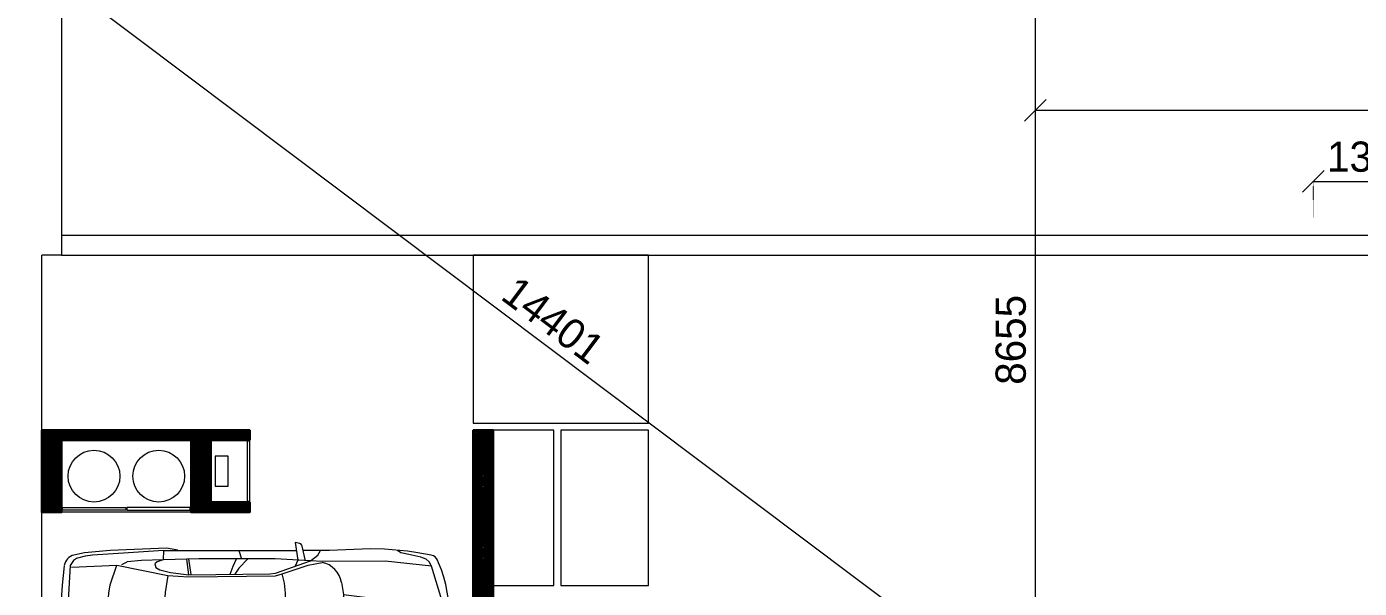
# Model space of a CAD drawing. Header units: metres. Extents: x 5205117 to 5948571, y 646915 to 1143748.
# Drawn here: x 5289672 to 5305112, y 1020317 to 1026829 of the extents above; entities that cross this region are included whole.
import ezdxf

# ---------------------------------------------------------------- set-up
doc = ezdxf.new("R2010")
doc.units = ezdxf.units.M
doc.header["$MEASUREMENT"] = 0
doc.header["$PDMODE"] = 35
doc.header["$PDSIZE"] = 10
for name, pattern in [('DASHED', [0.75, 0.5, -0.25]), ('DOT', [0.25, 0, -0.25]), ('DOT2', [0.125, 0, -0.125])]:
    doc.linetypes.add(name, pattern=pattern)
doc.layers.get('0').update_dxf_attribs({"color": 1, "linetype": 'DASHED', "lineweight": 30})
for name, color, linetype, lineweight in [('A-Dotted', 43, 'DASHED', 5), ('A-Elevation 2', 163, 'Continuous', 9), ('A-Elevation 3', 251, 'Continuous', 5), ('A-Metal', 14, 'Continuous', 0), ('CAR', 251, 'Continuous', 0), ('landscape lines', 7, 'Continuous', 0), ('PLOT', 7, 'Continuous', 5), ('plot 5', 7, 'Continuous', 30), ('road ht', 8, 'Continuous', 5), ('WALL', 7, 'Continuous', 30), ('WALL HATCH', 252, 'Continuous', 0)]:
    doc.layers.add(name, color=color, linetype=linetype, lineweight=lineweight)
doc.styles.get("Standard").update_dxf_attribs({"font": 'GOTHIC.TTF'})
doc.dimstyles.get("Standard").update_dxf_attribs({"dimtxt": 2, "dimasz": 1, "dimexe": 0, "dimexo": 0, "dimgap": 0.1, "dimtad": 1, "dimdsep": 46, "dimtxsty": 'Standard', "dimblk": 'OBLIQUE', "dimcen": 0.1, "dimclrd": 256, "dimclre": 256, "dimclrt": 256, "dimadec": 0, "dimazin": 0, "dimtfac": 1, "dimtofl": 0, "dimtmove": 1, "dimatfit": 2, "dimldrblk": 'OPEN90', "dimfxl": 1, "dimtolj": 1, "dimtzin": 0, "dimlwd": -1, "dimlwe": -1, "dimarcsym": 0})

# ---------------------------------------------------------------- blocks, each defined once
blk = doc.blocks.new('A$C4CA47BB0')
at = {"layer": 'CAR'}
for p, q in [((-4.23915245812168, -0.4433533960382192), (-4.512537461981992, -0.4867865871019603)), ((-4.119777241818156, -0.4335420214993064), (-4.23915245812168, -0.4433533960382192)), ((-4.161233670527508, -0.460955191476387), (-4.236782530078926, -0.4760002710045228)), ((-4.119777241818156, -0.4335420214993064), (-4.161233670527508, -0.460955191476387)), ((-3.971470406830122, -0.4191985354336794), (-4.119777241818156, -0.4335420214993064)), ((-3.806537173546531, -0.4138500242424925), (-3.971470406830122, -0.4191985354336794)), ((-3.33223402553449, -0.434919695935605), (-3.806537173546531, -0.4138500242424925)), ((-3.33223402553449, -0.434919695935605), (-3.025185747348587, -0.434919695935605)), ((-3.199901198038788, -0.4903729141969961), (-3.231295683119242, -0.4343948675777938)), ((-3.00991424447966, -0.369602255830614), (-3.052684110818518, -0.5525249832808186)), ((-2.991567119879619, -0.3516633310682664), (-2.937115266826368, -0.3402373804092349)), ((-2.937115266826368, -0.3402373804092349), (-2.968129342465545, -0.5479710039053316)), ((-1.411737642163643, -0.434919695935605), (-2.951252830658632, -0.434919695935605)), ((-2.282170936856346, -0.4340686721770908), (-2.312277496794195, -0.5325705718460085)), ((-1.446908886851815, -0.4075885303900577), (-1.574946504506442, -0.4308814333089686)), ((-0.7938825493911279, -0.434919695935605), (-1.446908886851815, -0.4075885303900577)), ((-1.411737642163643, -0.434919695935605), (-1.405389132494747, -0.5429960684505204)), ((-0.8235004996040514, -0.4708066570692608), (-1.411737642163643, -0.434919695935605)), ((-0.4965825478921033, -0.4608185174256505), (-0.7938825493911279, -0.434919695935605)), ((-0.3692986876267241, -0.4879619839412044), (-0.4965825478921033, -0.4608185174256505)), ((-4.516194859586903, -0.6147335443038173), (-4.622074880100627, -0.9716824296428968)), ((-3.979561966223628, -0.5570188260753639), (-4.516194859586903, -0.6147335443038173)), ((-4.486498321801264, -0.5659226849147672), (-4.516194859586903, -0.6147335443038173)), ((-4.455077868648004, -0.5361714775062865), (-4.486498321801264, -0.5659226849147672)), ((-4.391557236740482, -0.5134398493537446), (-4.455077868648004, -0.5361714775062865)), ((-4.236782530078926, -0.4760002710045228), (-4.391557236740482, -0.5134398493537446)), ((-3.248851464961263, -0.5621650596731342), (-3.979561966223628, -0.5570188260753639)), ((-2.703552525612395, -0.5325705718460085), (-3.248851464961263, -0.5621650596731342)), ((-3.248209552501066, -0.5716921521816403), (-3.086220733852315, -0.6028975714925764)), ((-3.11527171454145, -0.5557924042586819), (-3.199901198038788, -0.4903729141969961)), ((-2.708015844533293, -0.6954003914852365), (-3.11527171454145, -0.5557924042586819)), ((-3.086220733852315, -0.6028975714925764), (-2.785196136674131, -0.7053229275807098)), ((-2.968129342465545, -0.5479710039053316), (-2.935410030253479, -0.6175818315241486)), ((-1.821557061784915, -0.5325705718460085), (-2.703552525612395, -0.5325705718460085)), ((-2.384852329003479, -0.5325705718460085), (-2.282170936856346, -0.6395535519532132)), ((-2.216802927358003, -0.6154551832914876), (-2.257087148293067, -0.5325705718460085)), ((-2.182683617285875, -0.7097785016430862), (-2.216802927358003, -0.6154551832914876)), ((-1.405389132494747, -0.5429960684505204), (-1.821557061784915, -0.5325705718460085)), ((-1.702293918202485, -0.5355591777570226), (-1.728194562010685, -0.7116700705082621)), ((-1.705928992374538, -0.7149429584478639), (-1.679632449393466, -0.536125919490587)), ((-1.459355792665519, -0.7227443132760527), (-0.8694578325939799, -0.6032656802690326)), ((-1.405389132494747, -0.5429960684505204), (-1.335718168294988, -0.5660994500194647)), ((-1.155897486223693, -0.5485049438611895), (-1.405389132494747, -0.5429960684505204)), ((-1.335718168294988, -0.5660994500194647), (-1.310824812237115, -0.5892757244164386)), ((-1.310824812237115, -0.5892757244164386), (-1.319838010314925, -0.6300465049716877)), ((-0.9885196097475271, -0.5660994500194647), (-1.155897486223693, -0.5485049438611895)), ((-0.9285484029387587, -0.595741318184082), (-0.9885196097475271, -0.5660994500194647)), ((-0.8694578325939799, -0.6032656802690326), (-0.3464246906714834, -0.6294688293146464)), ((-0.8694578325939799, -0.6032656802690326), (-0.7997643171765956, -0.8122895068026992)), ((-0.5024791220293992, -0.4986662956089276), (-0.8235004996040514, -0.4708066570692608)), ((-0.413251923460848, -0.5239601066368778), (-0.5024791220293992, -0.4986662956089276)), ((-0.3286374741073814, -0.608530364710532), (-0.3658465288899606, -0.554970537632471)), ((-0.2905997189918708, -1.252655121228599), (-0.3286374741073814, -0.608530364710532)), ((-0.2361556108044169, -0.8369928859301581), (-0.2604740246842994, -0.6118761454781634)), ((-2.785196136674131, -0.7053229275807098), (-2.810944161128646, -0.8129619431347237)), ((-2.785196136674131, -0.7053229275807098), (-2.706967098980385, -0.7271689078843337)), ((-2.64346560143531, -0.7047871653030597), (-2.708015844533293, -0.6954003914852365)), ((-2.706967098980385, -0.7271689078843337), (-1.699226041338988, -0.7380846087526152)), ((-1.704436056157647, -0.7149593593348982), (-2.64346560143531, -0.7047871653030597)), ((-2.282170936856346, -0.6395535519532132), (-2.236429776652585, -0.7091971813460987)), ((-1.491078751050736, -0.6884136140015471), (-1.704436056157647, -0.7149593593348982)), ((-1.699226041338988, -0.7380846087526152), (-1.459355792665519, -0.7227443132760527)), ((-1.366186914467107, -0.6583726576063782), (-1.491078751050736, -0.6884136140015471)), ((-1.428274746747775, -0.9226109783958236), (-1.459355792665519, -0.7227443132760527)), ((-1.319838010314925, -0.6300465049716877), (-1.366186914467107, -0.6583726576063782)), ((-3.494170452457183, -0.9429863459099579), (-3.471569120234562, -0.8053154855642788)), ((-2.810944161128646, -0.8129619431347237), (-2.824308605406259, -0.9283239537271584)), ((-1.416734901044037, -1.086279065548297), (-1.428274746747775, -0.9226109783958236)), ((-0.7997643171765956, -0.8122895068026992), (-0.7771700464454623, -0.9293189408163016)), ((-0.2226601872243918, -1.072504143536207), (-0.2361556108044169, -0.8369928859301581)), ((-4.635226568447251, -1.087376102595954), (-3.494170452457183, -0.9429863459099579)), ((-3.50375449249259, -1.25), (-3.494170452457183, -0.9429863459099579)), ((-2.824308605406259, -0.9283239537271584), (-2.834001073520994, -1.253956258195103)), ((-0.7771700464454623, -0.9293189408163016), (-0.7646226851975368, -1.088748310068695)), ((-0.218342198373648, -1.250001822321792), (-0.2226601872243918, -1.072504143536207)), ((-1.4146597333729, -1.246767203114359), (-1.416734901044037, -1.086279065548297)), ((-0.7646226851975368, -1.088748310068695), (-0.7622267890892542, -1.253236441527406)), ((-4.729999999999563, -1.25), (-4.729925284855199, -1.25)), ((-3.494170452457183, -1.557017298735445), (-3.50375449249259, -1.25)), ((-2.834001073520994, -1.253956258195103), (-2.830616112860298, -1.380616656997518)), ((-2.830616112860298, -1.380616656997518), (-2.824308605406259, -1.571677868598272)), ((-1.416734901044037, -1.413722756773495), (-1.4146597333729, -1.246767203114359)), ((-0.7622267890892542, -1.253236441527406), (-0.7646226851975373, -1.41125533457307)), ((-0.3286374741073814, -1.891473279931233), (-0.2905997189918708, -1.252655121228599)), ((-0.2226601872243918, -1.427499501105558), (-0.218342198373648, -1.250001822321792)), ((-3.494170452457183, -1.557017298735445), (-4.635226568447251, -1.412625719724019)), ((-4.622074880100627, -1.528319392678895), (-4.516194859586903, -1.885270100339767)), ((-1.428274746747775, -1.577392666245942), (-1.416734901044037, -1.413722756773495)), ((-0.7646226851975373, -1.41125533457307), (-0.7771700464454627, -1.570684703827283)), ((-0.2361556108044172, -1.663008936391634), (-0.2226601872243918, -1.427499501105558)), ((-3.471106250783123, -1.694609799287718), (-3.494170452457183, -1.557017298735445)), ((-2.824308605406259, -1.571677868598272), (-2.810944161128646, -1.687039879187068)), ((-2.810944161128646, -1.687039879187068), (-2.785196136674131, -1.794678894739263)), ((-1.45935579266552, -1.777257509049377), (-1.428274746747775, -1.577392666245942)), ((-0.7929757170659288, -1.669490931048131), (-0.8694578325939804, -1.89673614205276)), ((-0.7771700464454627, -1.570684703827283), (-0.7929757170659288, -1.669490931048131)), ((-0.2604740246842994, -1.888127499163602), (-0.2361556108044172, -1.663008936391634)), ((-2.708015844533293, -1.804601430838375), (-3.11527171454145, -1.944211240386721)), ((-2.785196136674131, -1.794678894739263), (-3.086220733852315, -1.897106073151008)), ((-2.706967098980385, -1.772832914441096), (-2.785196136674131, -1.794678894739263)), ((-2.64346560143531, -1.795214657020551), (-2.708015844533293, -1.804601430838375)), ((-1.699226041338989, -1.761917213572815), (-2.706967098980385, -1.772832914441096)), ((-1.704436056157647, -1.785042462990532), (-2.64346560143531, -1.795214657020551)), ((-2.282170936856346, -1.860448270370398), (-2.236429776652585, -1.790806463299305)), ((-2.182683617285875, -1.790223320680525), (-2.216802927358003, -1.884548461350278)), ((-1.701894374393305, -1.967150613092599), (-1.728194562010686, -1.788333574137141)), ((-1.491078751050736, -1.811588208322064), (-1.704436056157647, -1.785042462990532)), ((-1.704436056157647, -1.785042462990532), (-1.679632449393466, -1.963875902834843)), ((-1.45935579266552, -1.777257509049377), (-1.699226041338989, -1.761917213572815)), ((-1.366186914467107, -1.841630987037206), (-1.491078751050736, -1.811588208322064)), ((-0.8694578325939804, -1.89673614205276), (-1.45935579266552, -1.777257509049377)), ((-1.319838010314925, -1.869955317353742), (-1.366186914467107, -1.841630987037206)), ((-4.598383344531612, -1.923061386583868), (-4.586388374244052, -1.951834007786601)), ((-4.516194859586903, -1.885270100339767), (-4.486498321801264, -1.934079137408844)), ((-4.516194859586903, -1.885270100339767), (-3.979561966223628, -1.942984818566401)), ((-4.486498321801264, -1.934079137408844), (-4.455077868648004, -1.963832167139117)), ((-4.455077868648004, -1.963832167139117), (-4.391557236740482, -1.986563795288021)), ((-4.391557236740482, -1.986563795288021), (-4.250923738552956, -2.020351443001346)), ((-3.979561966223628, -1.942984818566401), (-3.248851464961263, -1.937836762648658)), ((-3.248851464961263, -1.937836762648658), (-3.11527171454145, -1.944211240386721)), ((-3.086220733852315, -1.897106073151008), (-3.248209552501066, -1.928309670138333)), ((-3.11527171454145, -1.944211240386721), (-3.199901198038788, -2.009628908122977)), ((-3.11527171454145, -1.944211240386721), (-2.703552525612395, -1.967433072799395)), ((-3.009936567905243, -2.130392277207648), (-3.052695044741995, -1.947471372079235)), ((-2.968144376609416, -1.952027173778333), (-2.935420964178775, -1.882414523834086)), ((-2.937138045836036, -2.159758974950819), (-2.968144376609416, -1.952027173778333)), ((-2.703552525612395, -1.967433072799395), (-1.821557061784915, -1.967433072799395)), ((-2.386665993659335, -1.969319174701013), (-2.282170936856346, -1.860448270370398)), ((-2.282170936856346, -2.06593315014652), (-2.312277496794195, -1.967433072799395)), ((-2.216802927358003, -1.884548461350278), (-2.258005142333786, -1.969319174701013)), ((-1.821557061784915, -1.967433072799395), (-1.405389132494747, -1.95700575387491)), ((-1.411737642163644, -2.065083948709798), (-1.405389132494747, -1.95700575387491)), ((-1.405389132494747, -1.95700575387491), (-1.335718168294989, -1.933902372304146)), ((-1.405389132494747, -1.95700575387491), (-1.155897486223694, -1.951498700780576)), ((-1.335718168294989, -1.933902372304146), (-1.310824812237115, -1.910726097907173)), ((-1.310824812237115, -1.910726097907173), (-1.319838010314925, -1.869955317353742)), ((-1.155897486223694, -1.951498700780576), (-0.9885196097475275, -1.933902372304146)), ((-0.9285472639912771, -1.904262326457683), (-0.9885196097475275, -1.933902372304146)), ((-0.3464246906714834, -1.870532993008965), (-0.8694578325939804, -1.89673614205276)), ((-0.587145963101648, -2.009966037447157), (-0.5024791220293992, -2.001335526711102)), ((-0.5024791220293992, -2.001335526711102), (-0.4133302832469781, -1.975770189903471)), ((-0.3692278449143487, -1.948480937737259), (-0.3286374741073814, -1.891473279931233)), ((-4.512537461981992, -2.013215235219832), (-4.358796466727654, -2.039112234389904)), ((-4.358796466727654, -2.039112234389904), (-4.239152458121681, -2.056650248607184)), ((-4.250923738552956, -2.020351443001346), (-4.161233670527508, -2.039046630845405)), ((-4.239152458121681, -2.056650248607184), (-3.971470406830122, -2.080803286886294)), ((-4.161233670527508, -2.039046630845405), (-4.119777241818157, -2.066457978500694)), ((-3.971470406830122, -2.080803286886294), (-3.806537173546531, -2.086153620399273)), ((-3.806537173546531, -2.086153620399273), (-3.33223402553449, -2.065082126389825)), ((-3.33223402553449, -2.065082126389825), (-3.025200781492458, -2.065082126389825)), ((-3.199901198038788, -2.009628908122977), (-3.231295683119242, -2.065605132422206)), ((-2.991581698444861, -2.148333024293606), (-2.937138045836036, -2.159758974950819)), ((-1.411737642163644, -2.065083948709798), (-2.951267864802503, -2.065082126389825)), ((-1.574946504506443, -2.069120389012824), (-1.446908886851816, -2.092415114255346)), ((-1.446908886851816, -2.092415114255346), (-0.7938825493911283, -2.065083948709798)), ((-1.411737642163644, -2.065083948709798), (-1.006859445064038, -2.03926895396944)), ((-1.006859445064038, -2.03926895396944), (-0.587145963101648, -2.009966037447157)), ((-0.7938825493911283, -2.065083948709798), (-0.4965825478921033, -2.039183304896142)), ((-0.4965825478921033, -2.039183304896142), (-0.3731241943169152, -2.012910907666082))]:
    blk.add_line(p, q, dxfattribs=at)
at = {"layer": 'CAR', "linetype": 'DOT', "ltscale": 200}
blk.add_lwpolyline([(-5.000000000000001, -2.5), (0, -2.5), (0, 0), (-5, 0)], close=True, dxfattribs=at)
at = {"layer": 'CAR'}
blk.add_circle((-4.566302300139796, -1.249998177680027), 0.04299394059769752, dxfattribs=at)
for centre, radius, start, end in [((-2.986655510068886, -0.3750400607405027), 0.02388629608166429, 101.8560145927784, 166.8450830646642), ((-2.943378127420146, -1.249998177680027), 1.78663175302919, 156.8697197759447, 202.1307612114779), ((-4.496660948649151, -0.5810023885314877), 0.09554134974888392, 99.56185476926768, 159.9007449463977), ((-3.18715953184801, -0.8530675766414788), 0.288391726814776, 102.2413048067315, 170.4690512149974), ((-0.4396678284447262, -0.61607295000249), 0.0958247381144163, 34.7318926638975, 73.99907725951901), ((-0.4029587728946353, -0.6272674659339827), 0.1433131759158288, 6.16525159085062, 76.41699488329039), ((-2.689220884625684, -1.250001822321792), 1.952793861006529, 171.8060920894292, 188.1938001605358), ((-3.18715953184801, -1.646936068003924), 0.287920138940791, 189.5309122793852, 257.7586450550641), ((-4.496660948649151, -1.919001256110278), 0.09554152472623277, 200.099348938389, 260.4381452307323), ((-0.4396678284447262, -1.883930694639275), 0.0955411491597455, 286.0012005063302, 317.4973570530997), ((-0.4029587728946353, -1.872736178707783), 0.1433137316082339, 282.0139402735163, 351.7917600206507), ((-2.986677833499925, -2.124956294623189), 0.02388556084065407, 193.1504116226357, 258.1420177111038)]:
    blk.add_arc(centre, radius, start, end, dxfattribs=at)
blk = doc.blocks.new('_Oblique')
at = {"color": 0, "linetype": 'ByBlock', "lineweight": -2}
blk.add_line((-0.5, -0.5), (0.5, 0.5), dxfattribs=at)
blk = doc.blocks.new('*D95')
at = {"layer": 'Defpoints', "color": 0, "ltscale": 5, "transparency": 16777216}
for p in [(5305936.837919684, 1025035.37159524), (5304580.177546019, 1024616.476212674, 47261.22561640417), (5305936.837919684, 1024410.266908887)]:
    blk.add_point(p, dxfattribs=at)
at = {"layer": 'road ht', "linetype": 'DOT2', "ltscale": 5, "transparency": 16777216}
for p, q in [((5304580.177546019, 1024616.476212674), (5304580.177546019, 1025035.37159524)), ((5305936.837919684, 1024410.266908887), (5305936.837919684, 1025035.37159524))]:
    blk.add_line(p, q, dxfattribs=at)
at = {"layer": 'road ht', "color": 1, "ltscale": 5, "transparency": 16777216}
blk.add_line((5304580.177546019, 1025035.37159524), (5305936.837919684, 1025035.37159524), dxfattribs=at)
at = {"layer": 'road ht', "color": 1, "ltscale": 5, "transparency": 16777216, "xscale": 250, "yscale": 250, "zscale": 250, "rotation": 180}
blk.add_blockref('_Oblique', (5304580.177546019, 1025035.37159524), dxfattribs=at)
at = {"layer": 'road ht', "color": 1, "ltscale": 5, "transparency": 16777216, "xscale": 250, "yscale": 250, "zscale": 250}
blk.add_blockref('_Oblique', (5305936.837919684, 1025035.37159524), dxfattribs=at)
at = {"layer": 'road ht', "color": 1, "ltscale": 5, "transparency": 16777216, "insert": (5305258.507732851, 1025319.17513025), "char_height": 350, "attachment_point": 5}
blk.add_mtext('\\A1;1357', dxfattribs=at)
blk = doc.blocks.new('_Open90')
at = {"color": 0, "linetype": 'ByBlock', "lineweight": -2}
for p, q in [((0, 0), (-1, 0)), ((-0.5, 0.5), (0, 0)), ((0, 0), (-0.5, -0.5))]:
    blk.add_line(p, q, dxfattribs=at)
blk = doc.blocks.new('*D65')
at = {"layer": 'Defpoints', "color": 0, "ltscale": 5, "transparency": 16777216}
for p in [(5289846.874224629, 1027525.266908885), (5289846.874224629, 1027525.266908885), (5301356.837203078, 1018870.266908886)]:
    blk.add_point(p, dxfattribs=at)
at = {"layer": 'road ht', "color": 1, "ltscale": 5, "transparency": 16777216}
blk.add_line((5301356.837203078, 1018870.266908886), (5289846.874224629, 1027525.266908885), dxfattribs=at)
at = {"layer": 'road ht', "linetype": 'DOT2', "ltscale": 5, "transparency": 16777216}
blk.add_line((5301356.837203078, 1018870.266908886), (5301356.837203078, 1018870.266908886), dxfattribs=at)
at = {"layer": 'road ht', "color": 1, "ltscale": 5, "transparency": 16777216, "xscale": 250, "yscale": 250, "zscale": 250}
for p, rotation in [((5289846.874224629, 1027525.266908885), 143.0583991166751), ((5301356.837203078, 1018870.266908886), 323.058399116675)]:
    blk.add_blockref('_Oblique', p, dxfattribs=dict(at, rotation=rotation))
at = {"layer": 'road ht', "color": 1, "ltscale": 5, "transparency": 16777216, "insert": (5295772.42183591, 1023424.596458307), "char_height": 350, "attachment_point": 5, "rotation": 323.0583991166751}
blk.add_mtext('\\A1;14401', dxfattribs=at)
blk = doc.blocks.new('*D67')
at = {"layer": 'Defpoints', "color": 0, "ltscale": 5, "transparency": 16777216}
for p in [(5301358.4180895, 1027525.266908886), (5301501.917361565, 1027525.266908886), (5301501.917361565, 1018870.266908887)]:
    blk.add_point(p, dxfattribs=at)
at = {"layer": 'road ht', "linetype": 'DOT2', "ltscale": 5, "transparency": 16777216}
for p, q in [((5301501.917361565, 1027525.266908886), (5301358.4180895, 1027525.266908886)), ((5301501.917361565, 1018870.266908887), (5301358.4180895, 1018870.266908887))]:
    blk.add_line(p, q, dxfattribs=at)
at = {"layer": 'road ht', "color": 1, "ltscale": 5, "transparency": 16777216}
blk.add_line((5301358.4180895, 1018870.266908887), (5301358.4180895, 1027525.266908886), dxfattribs=at)
at = {"layer": 'road ht', "color": 1, "ltscale": 5, "transparency": 16777216, "xscale": 250, "yscale": 250, "zscale": 250}
for p, rotation in [((5301358.4180895, 1027525.266908886), 90), ((5301358.4180895, 1018870.266908887), 270)]:
    blk.add_blockref('_Oblique', p, dxfattribs=dict(at, rotation=rotation))
at = {"layer": 'road ht', "color": 1, "ltscale": 5, "transparency": 16777216, "insert": (5301074.614554489, 1023197.766908884), "char_height": 350, "attachment_point": 5, "rotation": 90}
blk.add_mtext('\\A1;8655', dxfattribs=at)
blk = doc.blocks.new('*D90')
at = {"layer": 'Defpoints', "color": 0, "ltscale": 5, "transparency": 16777216}
for p in [(5321816.837203082, 1025859.757278415), (5321816.837203082, 1025299.17955617), (5301358.418089492, 1020466.649073858)]:
    blk.add_point(p, dxfattribs=at)
at = {"layer": 'road ht', "linetype": 'DOT2', "ltscale": 5, "transparency": 16777216}
for p, q in [((5301358.418089492, 1020466.649073858), (5301358.418089492, 1025859.757278415)), ((5321816.837203082, 1025299.17955617), (5321816.837203082, 1025859.757278415))]:
    blk.add_line(p, q, dxfattribs=at)
at = {"layer": 'road ht', "color": 1, "ltscale": 5, "transparency": 16777216}
blk.add_line((5301358.418089492, 1025859.757278415), (5321816.837203082, 1025859.757278415), dxfattribs=at)
at = {"layer": 'road ht', "color": 1, "ltscale": 5, "transparency": 16777216, "xscale": 250, "yscale": 250, "zscale": 250, "rotation": 180}
blk.add_blockref('_Oblique', (5301358.418089492, 1025859.757278415), dxfattribs=at)
at = {"layer": 'road ht', "color": 1, "ltscale": 5, "transparency": 16777216, "xscale": 250, "yscale": 250, "zscale": 250}
blk.add_blockref('_Oblique', (5321816.837203082, 1025859.757278415), dxfattribs=at)
at = {"layer": 'road ht', "color": 1, "ltscale": 5, "transparency": 16777216, "insert": (5311587.627646287, 1026143.560813425), "char_height": 350, "attachment_point": 5}
blk.add_mtext('\\A1;20458', dxfattribs=at)

msp = doc.modelspace()

# ---------------------------------------------------------------- hatches: boundary and pattern name
at = {"layer": 'WALL HATCH', "ltscale": 10}
h = msp.add_hatch(dxfattribs=at)
h.set_pattern_fill('ANSI31', color=256, scale=100, angle=180)
h.set_pattern_definition([(225, (3027910.39002672, -29939.80719357409), (8.83883476483184, -8.838834764831851), [])])
h.paths.add_polyline_path([(5291806.855469342, 1021315.308851184), (5292256.855469819, 1021315.308851184), (5292256.855469819, 1021200.308851244), (5291576.855469342, 1021200.308851244), (5291576.855469342, 1022035.308851184), (5290076.855469342, 1022035.308851184), (5290076.855469342, 1021200.308851244), (5289846.855469342, 1021200.308851244), (5289846.855469342, 1022150.308851244), (5292256.855469819, 1022150.308851244), (5292256.855469819, 1022035.308851184), (5291806.855469342, 1022035.308851184)])
h = msp.add_hatch(dxfattribs=at)
h.set_pattern_fill('ANSI31', color=256, scale=100, angle=180)
h.set_pattern_definition([(225, (2847143.235356959, -169164.4653801288), (8.83883476483184, -8.838834764831851), [])])
h.paths.add_polyline_path([(5295076.855469342, 1015575.300714018), (5295076.855469342, 1009229.907070937), (5294846.855469342, 1009229.907070937), (5294846.855469342, 1015575.300714018)])
h.paths.add_polyline_path([(5295076.855469342, 1015805.300714077), (5295076.855469342, 1022150.694357159), (5294846.855469342, 1022150.694357159), (5294846.855469342, 1015805.300714077)])

# ---------------------------------------------------------------- linework, layer by layer
at = {"layer": 'A-Dotted', "ltscale": 500}
msp.add_line((5292256.855469819, 1021315.308851184), (5292256.855469819, 1022035.308851184), dxfattribs=at)
at = {"layer": 'A-Elevation 2', "ltscale": 5}
msp.add_line((5291576.855469342, 1021200.308851244), (5290076.855469342, 1021200.308851244), dxfattribs=at)
at = {"layer": 'A-Elevation 3', "ltscale": 5}
msp.add_lwpolyline([(5292006.855469819, 1021850.308851184), (5291856.855469342, 1021850.308851184), (5291856.855469342, 1021500.308851184), (5292006.855469819, 1021500.308851184)], close=True, dxfattribs=at)
for centre in [(5290451.855469342, 1021617.808851184), (5291201.855469342, 1021617.808851184)]:
    msp.add_circle(centre, 300, dxfattribs=at)
at = {"layer": 'A-Metal', "ltscale": 5}
for points in [[(5292226.855469342, 1022023.308851184), (5292226.855469342, 1021327.308851184), (5292256.855469819, 1021327.308851184), (5292256.855469819, 1022023.308851184)], [(5290088.855469819, 1021255.308851184), (5290820.855469342, 1021255.308851184), (5290820.855469342, 1021225.308851184), (5290088.855469819, 1021225.308851184)], [(5291564.855469342, 1021255.308851184), (5290832.855469342, 1021255.308851184), (5290832.855469342, 1021225.308851184), (5291564.855469342, 1021225.308851184)]]:
    msp.add_lwpolyline(points, close=True, dxfattribs=at)
at = {"layer": 'landscape lines', "ltscale": 0.01}
for p, q in [((5290076.87422461, 1024410.266908887), (5306871.837203078, 1024410.266908887)), ((5289846.855469342, 1009459.907070937), (5289846.852269461, 1024180.266908887)), ((5290076.874224611, 1024180.266908887), (5306871.837203078, 1024180.266908887))]:
    msp.add_line(p, q, dxfattribs=at)
for points in [[(5296876.444694359, 1024180.257665249), (5294846.855469342, 1024180.276152524), (5294846.855469342, 1022232.322494032), (5296876.444694359, 1022232.304006757)], [(5295076.855469342, 1022150.694357159), (5295076.855469342, 1020349.227541031), (5295777.979848702, 1020349.227541031), (5295777.979848702, 1022150.694357159)], [(5295076.855469342, 1020349.227541031), (5295777.979848702, 1020349.227541031), (5295777.979848702, 1022150.694357159), (5295076.855469342, 1022150.694357159), (5295076.855469342, 1020349.227541031)], [(5295861.660404045, 1022150.694357159), (5295861.660404045, 1020349.227541031), (5296876.42293008, 1020349.227541031), (5296876.42293008, 1022150.694357159)]]:
    msp.add_lwpolyline(points, close=True, dxfattribs=at)
at = {"layer": 'PLOT', "ltscale": 0.5}
for p, q in [((5290076.874224611, 1027410.266908887), (5290076.874224611, 1024180.266908887)), ((5290076.874224611, 1024180.266908887), (5289846.874224629, 1024180.266908887))]:
    msp.add_line(p, q, dxfattribs=at)
at = {"layer": 'plot 5'}
msp.add_lwpolyline([(5291576.855469342, 1022035.308851184), (5291576.855469342, 1021200.308851244), (5292256.855469819, 1021200.308851244), (5292256.855469819, 1021315.308851184), (5291806.855469342, 1021315.308851184), (5291806.855469342, 1022035.308851184), (5292256.855469819, 1022035.308851184), (5292256.855469819, 1022150.308851244), (5289846.855469342, 1022150.308851244), (5289846.855469342, 1021200.308851244), (5290076.855469342, 1021200.308851244), (5290076.855469342, 1022035.308851184)], close=True, dxfattribs=at)
at = {"layer": 'WALL'}
msp.add_lwpolyline([(5295076.855469342, 1015805.300714077), (5295076.855469342, 1022150.694357159), (5294846.855469342, 1022150.694357159), (5294846.855469342, 1015805.300714077)], close=True, dxfattribs=at)

# ---------------------------------------------------------------- block references
at = {"layer": 'CAR', "ltscale": 0.1, "xscale": 1000, "yscale": 1000, "zscale": 1000, "rotation": 180}
msp.add_blockref('A$C4CA47BB0', (5289846.855469342, 1018690.300714018), dxfattribs=at)

# ---------------------------------------------------------------- dimensions: what is measured, and where the dimension line sits
at = {"layer": 'road ht', "color": 12, "ltscale": 5}
for p1, p2, distance, picture, middle in [((5301356.837203078, 1018870.266908886), (5289846.874224629, 1027525.266908885), 0, '*D65', (5295772.42183591, 1023424.596458307)), ((5301501.917361563, 1018870.266908886), (5301501.917361563, 1027525.266908885), 143.49927206337452, '*D67', (5301074.614554489, 1023197.766908884))]:
    dim = msp.add_aligned_dim(p1=p1, p2=p2, distance=distance, dimstyle='Standard', override={"dimtxt": 350, "dimasz": 250, "dimgap": 100, "dimdec": 0, "dimclrd": 1, "dimclrt": 1, "dimtdec": 0, "dimfxl": 0.1}, dxfattribs=at)
    dim.commit()
    dim.dimension.update_dxf_attribs({"geometry": picture, "text_midpoint": middle})
for base, p1, p2, picture, middle in [((5321816.837203082, 1025859.757278415), (5301358.418089492, 1020466.649073858), (5321816.837203082, 1025299.17955617), '*D90', (5311587.627646287, 1026143.560813425)), ((5305936.837919684, 1025035.37159524), (5304580.177546019, 1024616.476212674, 47261.22561640417), (5305936.837919684, 1024410.266908887), '*D95', (5305258.507732851, 1025319.17513025))]:
    dim = msp.add_linear_dim(base=base, p1=p1, p2=p2, dimstyle='Standard', override={"dimtxt": 350, "dimasz": 250, "dimgap": 100, "dimdec": 0, "dimclrd": 1, "dimclrt": 1, "dimtdec": 0, "dimfxl": 0.1}, dxfattribs=at)
    dim.commit()
    dim.dimension.update_dxf_attribs({"geometry": picture, "text_midpoint": middle})

doc.saveas('drawing.dxf')
